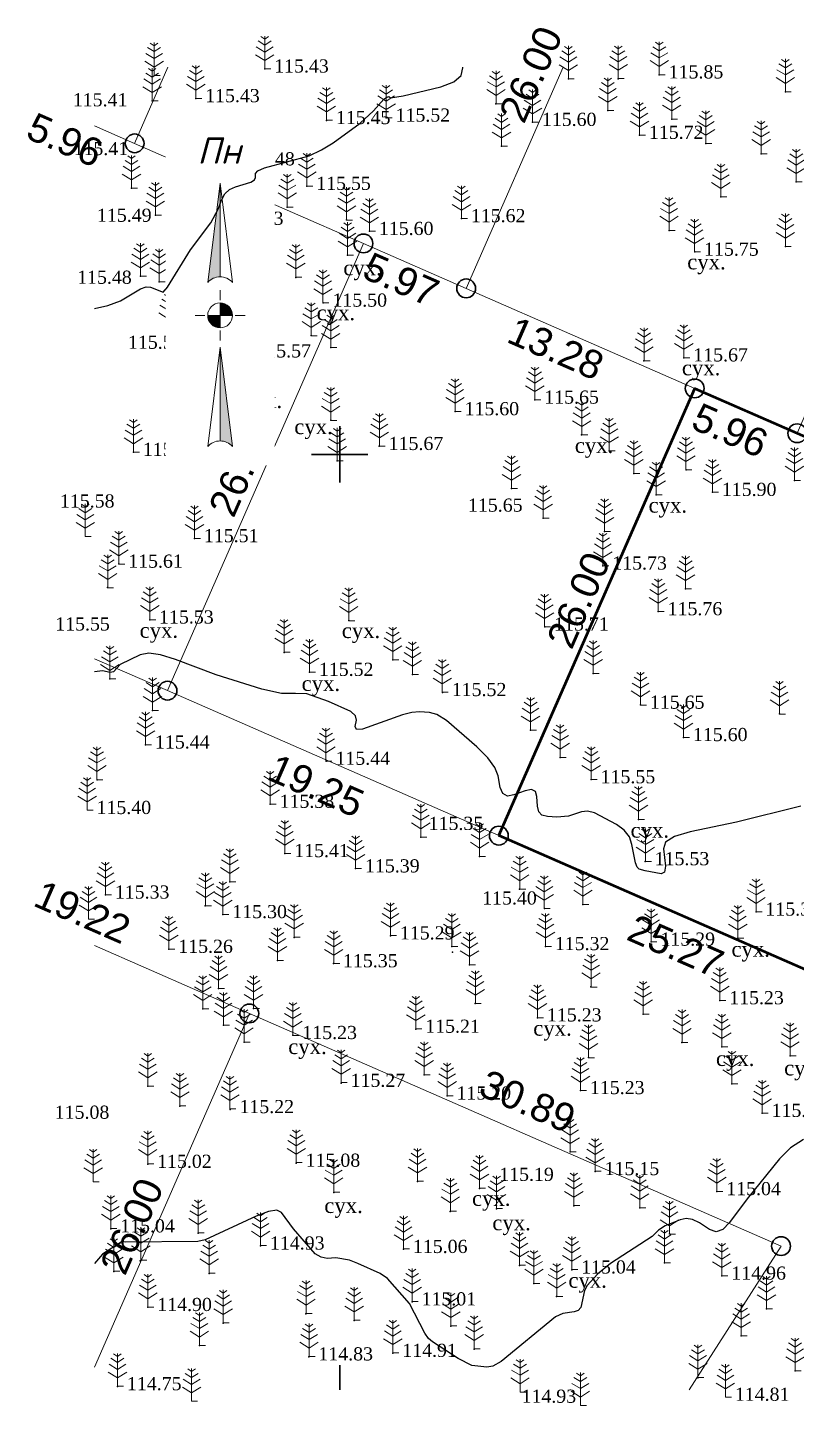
# Model space of a CAD drawing. Header units: millimetres. Extents: x 5405533.4 to 5405624.5, y 5524941.8 to 5525022.7.
# Drawn here: x 5405533.4 to 5405574.3, y 5524949.3 to 5525022.7 of the extents above; entities that cross this region are included whole.
import ezdxf
from ezdxf.enums import TextEntityAlignment as Align

# ---------------------------------------------------------------- set-up
doc = ezdxf.new("R2010")
doc.units = ezdxf.units.MM
doc.set_wipeout_variables(frame=1)
for name, color, linetype, lineweight in [('#Лист (текст_ПН)', 250, 'Continuous', 0), ('#Штамп', 250, 'Continuous', 0), ('11900000', 1, 'Continuous', 30), ('ТОЧКИ', 7, 'Continuous', 30)]:
    doc.layers.add(name, color=color, linetype=linetype, lineweight=lineweight)
for name, color, linetype in [('горизонтали', 42, 'Continuous'), ('Ділянки_Межі', 10, 'Continuous'), ('надписи', 7, 'Continuous'), ('отметки', 7, 'Continuous'), ('промеры', 185, 'Continuous'), ('Растительность', 7, 'Continuous')]:
    doc.layers.add(name, color=color, linetype=linetype)
doc.styles.get("Standard").update_dxf_attribs({"font": 'arial.ttf'})
doc.styles.add('times', font='times.ttf')
doc.styles.add('Мой_Топо', font='isocpeui.ttf')

# ---------------------------------------------------------------- blocks, each defined once
blk = doc.blocks.new('A$C51FE15A3')
at = {"layer": 'Растительность', "color": 94, "lineweight": 0}
for points in [[(-0.343, 1.489), (0, 1.267), (0.343, 1.489)], [(-0.201, 1.726), (0, 1.584), (0.201, 1.726)], [(0, 1.75), (0, 0), (0.319, 0)], [(-0.493, 0.753), (0, 0.444), (0.493, 0.753)], [(-0.447, 1.172), (0, 0.895), (0.447, 1.172)]]:
    blk.add_lwpolyline(points, dxfattribs=at)
blk = doc.blocks.new('*U6')
at = {"color": 0}
for points in [[(-0.113, 0), (-0.109, -0.029), (-0.097, -0.056)], [(-0.113, 0), (-0.097, -0.056), (0, 0)], [(-0.097, -0.056), (0, -0.113), (0, 0)], [(-0.097, -0.056), (-0.08, -0.08), (-0.056, -0.097)], [(-0.097, -0.056), (-0.056, -0.097), (0, -0.113)], [(-0.056, -0.097), (-0.029, -0.109), (0, -0.113)]]:
    blk.add_solid(points, dxfattribs=at)
blk = doc.blocks.new('*U7')
at = {"color": 0}
for points in [[(0, 0), (0.097, 0.056), (0, 0.113)], [(0.097, 0.056), (0.029, 0.109), (0, 0.113)], [(0, 0), (0.113, 0), (0.097, 0.056)], [(0.097, 0.056), (0.056, 0.097), (0.029, 0.109)], [(0.097, 0.056), (0.08, 0.08), (0.056, 0.097)], [(0.113, 0), (0.109, 0.029), (0.097, 0.056)]]:
    blk.add_solid(points, dxfattribs=at)
blk = doc.blocks.new('*U8')
at = {"color": 0}
for points in [[(0, -1.136), (0.021, -1.138), (0, -0.288)], [(0.021, -1.138), (0.042, -1.142), (0, -0.288)], [(0.042, -1.142), (0.062, -1.15), (0, -0.288)], [(0.062, -1.15), (0.081, -1.16), (0, -0.288)], [(0.081, -1.16), (0.098, -1.173), (0, -0.288)], [(0.098, -1.173), (0.113, -1.188), (0, -0.288)]]:
    blk.add_solid(points, dxfattribs=at)
blk = doc.blocks.new('*U9')
at = {"color": 0}
for points in [[(-0.113, 0.297), (-0.098, 0.312), (0, 1.197)], [(-0.098, 0.312), (-0.081, 0.325), (0, 1.197)], [(-0.081, 0.325), (-0.062, 0.335), (0, 1.197)], [(-0.062, 0.335), (-0.042, 0.343), (0, 1.197)], [(-0.042, 0.343), (-0.021, 0.347), (0, 1.197)], [(-0.021, 0.347), (0, 0.349), (0, 1.197)]]:
    blk.add_solid(points, dxfattribs=at)
blk = doc.blocks.new('#Північ')
at = {"color": 7}
blk.add_wipeout([(-2.901, 10.635), (2.901, 10.635), (2.901, -7.981), (-2.901, -7.981)], dxfattribs=at).dxf.layer = '#Лист (текст_ПН)'
at = {"layer": '#Лист (текст_ПН)'}
for p, q in [((-0.663, 1.748), (0, 7.043)), ((0, 7.043), (0, 2.052)), ((0, 7.043), (0.663, 1.748)), ((0, 1.337), (0, 0.807)), ((-1.337, 0), (-0.807, 0)), ((-0.662, 0), (0.662, 0)), ((0, 0.662), (0, -0.662)), ((1.337, 0), (0.807, 0)), ((0, -1.337), (0, -0.807)), ((-0.663, -6.99), (0, -1.695)), ((0, -1.695), (0.663, -6.99)), ((0, -1.695), (0, -6.686))]:
    blk.add_line(p, q, dxfattribs=at)
at = {"layer": '#Лист (текст_ПН)', "flags": 128}
for points in [[(0, 7.043), (-0.663, 1.748, -0.218585), (0, 2.052)], [(0, 0), (-0.662, 0, 0.414214), (0, -0.662)]]:
    blk.add_lwpolyline(points, format="xyb", close=True, dxfattribs=at)
at = {"layer": '#Лист (текст_ПН)'}
blk.add_circle((0, 0), 0.662, dxfattribs=at)
for centre in [(0, 1.178), (0, -7.56)]:
    blk.add_arc(centre, 0.874, 40.67981, 139.32019, dxfattribs=at)
at = {"layer": '#Лист (текст_ПН)', "xscale": 5.883850111352785, "yscale": 5.883850111352785, "zscale": 5.883850111352785}
for name in ['*U9', '*U6', '*U7', '*U8']:
    blk.add_blockref(name, (0, 0), dxfattribs=at)
at = {"layer": '#Лист (текст_ПН)', "style": 'Мой_Топо'}
blk.add_text('Пн', height=1.4, dxfattribs=at).set_placement((-1.217, 8.077))

msp = doc.modelspace()

# ---------------------------------------------------------------- linework, layer by layer
at = {"layer": '11900000', "color": 7}
for points in [[(5405550, 5524998.5, 0), (5405550, 5525001.5, 0)], [(5405550, 5524998.5, 0), (5405550, 5525001.5, 0)], [(5405548.5, 5525000, 0), (5405551.5, 5525000, 0)], [(5405548.5, 5525000, 0), (5405551.5, 5525000, 0)], [(5405550, 5524950.184, 0), (5405550, 5524951.5, 0)], [(5405550, 5524950.184, 0), (5405550, 5524951.5, 0)]]:
    msp.add_polyline3d(points, dxfattribs=at)
at = {"layer": 'горизонтали', "color": 32}
for points in [[(5405574.537, 5524981.262, 115.5), (5405571.117, 5524980.412, 115.5), (5405568.657, 5524979.892, 115.5), (5405567.817, 5524979.652, 115.5), (5405567.347, 5524979.352, 115.5), (5405567.227, 5524978.992, 115.5), (5405567.347, 5524978.062, 115.5), (5405567.297, 5524977.742, 115.5), (5405567.107, 5524977.662, 115.5), (5405566.257, 5524977.822, 115.5), (5405565.947, 5524977.912, 115.5), (5405565.837, 5524978.012, 115.5), (5405565.737, 5524978.242, 115.5), (5405565.557, 5524979.232, 115.5), (5405565.417, 5524979.632, 115.5), (5405565.137, 5524979.982, 115.5), (5405564.727, 5524980.282, 115.5), (5405563.557, 5524980.912, 115.5), (5405563.187, 5524981.002, 115.5), (5405562.877, 5524980.962, 115.5), (5405562.187, 5524980.732, 115.5), (5405561.557, 5524980.682, 115.5), (5405561.057, 5524980.712, 115.5), (5405560.767, 5524980.782, 115.5), (5405560.597, 5524980.962, 115.5), (5405560.527, 5524981.262, 115.5), (5405560.497, 5524981.782, 115.5), (5405560.417, 5524982.052, 115.5), (5405560.207, 5524982.152, 115.5), (5405559.877, 5524982.082, 115.5), (5405559.267, 5524981.862, 115.5), (5405558.927, 5524981.802, 115.5), (5405558.687, 5524981.932, 115.5), (5405558.547, 5524982.262, 115.5), (5405558.437, 5524982.882, 115.5), (5405558.257, 5524983.332, 115.5), (5405557.887, 5524983.842, 115.5), (5405557.307, 5524984.422, 115.5), (5405555.687, 5524985.832, 115.5), (5405555.177, 5524986.142, 115.5), (5405554.777, 5524986.252, 115.5), (5405554.247, 5524986.282, 115.5), (5405553.847, 5524986.252, 115.5), (5405553.347, 5524986.132, 115.5), (5405551.207, 5524985.362, 115.5), (5405550.897, 5524985.352, 115.5), (5405550.817, 5524985.502, 115.5), (5405550.887, 5524985.852, 115.5), (5405550.837, 5524986.082, 115.5), (5405550.597, 5524986.302, 115.5), (5405549.397, 5524986.832, 115.5), (5405548.247, 5524987.242, 115.5), (5405547.647, 5524987.272, 115.5), (5405546.907, 5524987.262, 115.5), (5405545.857, 5524987.502, 115.5), (5405543.427, 5524988.262, 115.5), (5405541.257, 5524989.082, 115.5), (5405540.467, 5524989.332, 115.5), (5405539.837, 5524989.412, 115.5), (5405539.387, 5524989.332, 115.5), (5405538.307, 5524988.802, 115.5), (5405537.967, 5524988.422, 115.5), (5405537.777, 5524988.382, 115.5), (5405537.377, 5524988.472, 115.5), (5405536.946, 5524988.411, 115.5)], [(5405574.687, 5524963.512, 115), (5405573.987, 5524963.062, 115), (5405573.407, 5524962.482, 115), (5405571.687, 5524960.352, 115), (5405570.757, 5524959.092, 115), (5405570.397, 5524958.722, 115), (5405570.037, 5524958.592, 115), (5405569.677, 5524958.712, 115), (5405569.147, 5524959.072, 115), (5405568.787, 5524959.252, 115), (5405568.447, 5524959.312, 115), (5405568.117, 5524959.242, 115), (5405567.327, 5524958.922, 115), (5405566.977, 5524958.682, 115), (5405566.637, 5524958.352, 115), (5405564.417, 5524956.902, 115), (5405563.727, 5524956.342, 115), (5405563.167, 5524955.732, 115), (5405563.037, 5524955.472, 115), (5405562.837, 5524954.572, 115), (5405562.697, 5524954.412, 115), (5405562.487, 5524954.342, 115), (5405561.877, 5524954.252, 115), (5405561.487, 5524954.062, 115), (5405558.587, 5524951.692, 115), (5405558.147, 5524951.442, 115), (5405557.827, 5524951.382, 115), (5405557.027, 5524951.482, 115), (5405556.307, 5524951.852, 115), (5405554.937, 5524952.732, 115), (5405554.727, 5524952.922, 115), (5405554.527, 5524953.192, 115), (5405553.717, 5524954.782, 115), (5405552.537, 5524956.102, 115), (5405552.157, 5524956.372, 115), (5405550.967, 5524956.912, 115), (5405550.517, 5524957.092, 115), (5405549.787, 5524957.212, 115), (5405549.327, 5524957.182, 115), (5405549.017, 5524957.242, 115), (5405548.697, 5524957.432, 115), (5405547.537, 5524958.752, 115), (5405546.907, 5524959.632, 115), (5405546.657, 5524959.752, 115), (5405546.207, 5524959.682, 115), (5405545.557, 5524959.422, 115), (5405542.837, 5524958.172, 115), (5405542.457, 5524958.082, 115), (5405538.607, 5524958.042, 115), (5405538.417, 5524958.082, 115), (5405537.377, 5524957.402, 115), (5405536.946, 5524956.907, 115)]]:
    msp.add_polyline3d(points, dxfattribs=at)
at = {"layer": 'Ділянки_Межі', "lineweight": 0}
for points in [[(5405540.861, 5525020.616), (5405539.087, 5525016.564), (5405536.946, 5525017.501)], [(5405561.896, 5525020.616), (5405556.73, 5525008.84), (5405551.263, 5525011.233), (5405539.087, 5525016.564)], [(5405582.888, 5525020.616), (5405574.353, 5525001.124), (5405568.897, 5525003.513), (5405556.73, 5525008.84)], [(5405556.73, 5525008.84), (5405561.896, 5525020.616)], [(5405536.946, 5525017.501), (5405539.087, 5525016.564), (5405551.263, 5525011.233), (5405540.836, 5524987.416), (5405536.946, 5524989.119)], [(5405536.946, 5524973.836), (5405545.191, 5524970.226), (5405536.946, 5524951.391)], [(5405536.946, 5524951.391), (5405545.191, 5524970.226), (5405573.492, 5524957.836), (5405568.602, 5524950.184)]]:
    msp.add_lwpolyline(points, dxfattribs=at)
msp.add_lwpolyline([(5405540.836, 5524987.416), (5405551.263, 5525011.233), (5405556.73, 5525008.84), (5405568.897, 5525003.513), (5405558.469, 5524979.696)], close=True, dxfattribs=at)
at = {"layer": 'Ділянки_Межі', "lineweight": 50}
msp.add_lwpolyline([(5405558.469, 5524979.696), (5405568.897, 5525003.513), (5405574.353, 5525001.124), (5405597.668, 5524990.917), (5405581.619, 5524969.561)], close=True, dxfattribs=at)
at = {"layer": 'отметки', "color": 7}
for p in [(5405540.123, 5525020.18, 115.393), (5405546.011, 5525020.535, 115.434), (5405567.012, 5525020.219, 115.855), (5405562.177, 5525019.999, 115.757), (5405564.829, 5525020.008, 115.682), (5405540.019, 5525018.821, 115.396), (5405542.337, 5525018.956, 115.434), (5405558.317, 5525018.673, 115.544), (5405573.726, 5525019.31, 115.904), (5405552.473, 5525017.921, 115.525), (5405564.273, 5525018.314, 115.672), (5405549.295, 5525017.788, 115.446), (5405560.26, 5525017.691, 115.598), (5405567.674, 5525017.856, 115.763), (5405558.607, 5525016.409, 115.552), (5405565.958, 5525017.003, 115.719), (5405569.486, 5525016.556, 115.768), (5405572.43, 5525016.014, 115.831), (5405544.202, 5525015.589, 115.476), (5405548.248, 5525014.287, 115.549), (5405574.305, 5525014.51, 115.843), (5405538.919, 5525014.17, 115.429), (5405570.288, 5525013.722, 115.782), (5405540.19, 5525012.736, 115.495), (5405542.175, 5525012.988, 115.383), (5405547.213, 5525013.172, 115.53), (5405543.599, 5525012.424, 115.527), (5405550.364, 5525012.482, 115.53), (5405556.48, 5525012.565, 115.621), (5405551.584, 5525011.883, 115.597), (5405567.536, 5525011.927, 115.684), (5405550.417, 5525010.609, 115.591), (5405568.895, 5525010.78, 115.747), (5405573.723, 5525011.074, 115.821), (5405539.39, 5525009.486, 115.479), (5405540.389, 5525009.188, 115.477), (5405547.669, 5525009.426, 115.497), (5405549.114, 5525008.066, 115.5), (5405540.88, 5525006.793, 115.596), (5405541.643, 5525006.372, 115.589), (5405548.488, 5525006.323, 115.529), (5405549.525, 5525005.693, 115.574), (5405543.253, 5525004.931, 115.562), (5405545.064, 5525005.361, 115.571), (5405566.197, 5525004.978, 115.678), (5405568.32, 5525005.149, 115.665), (5405545.208, 5525003.489, 115.604), (5405560.389, 5525002.901, 115.651), (5405549.524, 5525001.813, 115.656), (5405556.143, 5525002.283, 115.597), (5405562.879, 5525001.046, 115.708), (5405552.109, 5525000.433, 115.67), (5405539.02, 5525000.118, 115.65), (5405549.867, 5524999.664, 115.688), (5405564.348, 5525000.185, 115.724), (5405565.664, 5524998.985, 115.817), (5405568.433, 5524999.17, 115.747), (5405559.141, 5524998.181, 115.65), (5405574.211, 5524998.616, 115.766), (5405566.837, 5524997.845, 115.808), (5405569.839, 5524997.986, 115.898), (5405560.831, 5524996.597, 115.694), (5405564.101, 5524995.896, 115.733), (5405542.271, 5524995.523, 115.508), (5405538.242, 5524994.165, 115.615), (5405564.006, 5524994.065, 115.729), (5405537.647, 5524992.905, 115.636), (5405568.406, 5524992.842, 115.702), (5405566.957, 5524991.632, 115.758), (5405539.886, 5524991.191, 115.529), (5405550.486, 5524991.145, 115.639), (5405560.911, 5524990.816, 115.714), (5405547.039, 5524989.457, 115.547), (5405552.821, 5524989.051, 115.571), (5405537.772, 5524988.045, 115.49), (5405548.391, 5524988.402, 115.523), (5405553.87, 5524988.275, 115.632), (5405563.488, 5524988.329, 115.646), (5405555.465, 5524987.327, 115.524), (5405540.039, 5524986.362, 115.442), (5405566.01, 5524986.655, 115.646), (5405573.406, 5524986.174, 115.622), (5405560.156, 5524985.315, 115.568), (5405568.301, 5524984.93, 115.601), (5405539.67, 5524984.534, 115.436), (5405549.274, 5524983.668, 115.437), (5405561.732, 5524983.863, 115.523), (5405537.085, 5524982.674, 115.434), (5405563.388, 5524982.684, 115.552), (5405546.301, 5524981.377, 115.378), (5405565.9, 5524980.557, 115.53), (5405554.315, 5524979.615, 115.351), (5405547.079, 5524978.75, 115.411), (5405557.448, 5524978.592, 115.444), (5405566.266, 5524978.32, 115.53), (5405550.849, 5524977.938, 115.391), (5405544.149, 5524977.236, 115.32), (5405559.577, 5524976.849, 115.402), (5405537.53, 5524976.543, 115.328), (5405542.848, 5524975.963, 115.25), (5405543.785, 5524975.501, 115.3), (5405560.893, 5524975.81, 115.356), (5405562.947, 5524976.026, 115.333), (5405572.159, 5524975.637, 115.376), (5405547.58, 5524974.279, 115.285), (5405552.703, 5524974.366, 115.294), (5405566.572, 5524974.035, 115.287), (5405571.195, 5524974.23, 115.353), (5405540.908, 5524973.653, 115.256), (5405555.969, 5524973.797, 115.376), (5405556.011, 5524973.492, 115.35), (5405560.949, 5524973.798, 115.32), (5405546.69, 5524973.045, 115.218), (5405549.677, 5524972.884, 115.349), (5405556.915, 5524972.81, 115.324), (5405563.376, 5524971.635, 115.185), (5405543.546, 5524971.55, 115.296), (5405570.231, 5524970.916, 115.233), (5405542.71, 5524970.479, 115.275), (5405545.41, 5524970.49, 115.276), (5405557.215, 5524970.752, 115.282), (5405566.154, 5524970.193, 115.17), (5405543.814, 5524969.596, 115.207), (5405560.533, 5524970, 115.23), (5405544.914, 5524968.702, 115.199), (5405547.513, 5524969.063, 115.228), (5405554.052, 5524969.397, 115.208), (5405568.218, 5524968.685, 115.2), (5405570.345, 5524968.445, 115.191), (5405573.973, 5524967.967, 115.182), (5405563.245, 5524967.872, 115.222), (5405550.079, 5524966.517, 115.275), (5405554.495, 5524966.96, 115.198), (5405539.793, 5524966.348, 115.118), (5405555.715, 5524965.84, 115.202), (5405562.819, 5524966.129, 115.228), (5405570.881, 5524966.476, 115.107), (5405541.499, 5524965.283, 115.109), (5405544.164, 5524965.116, 115.217), (5405572.488, 5524964.917, 115.067), (5405562.269, 5524962.855, 115.123), (5405539.781, 5524962.203, 115.016), (5405547.686, 5524962.261, 115.08), (5405563.602, 5524961.815, 115.148), (5405549.684, 5524960.693, 115.11), (5405554.134, 5524961.27, 115.277), (5405557.44, 5524960.901, 115.193), (5405570.076, 5524960.747, 115.044), (5405562.461, 5524959.987, 115.021), (5405555.888, 5524959.677, 115.187), (5405558.343, 5524959.815, 115.179), (5405565.972, 5524959.87, 115.086), (5405537.817, 5524958.764, 115.039), (5405542.472, 5524958.529, 115.024), (5405567.55, 5524958.486, 114.969), (5405545.787, 5524957.852, 114.927), (5405539.387, 5524957.052, 114.939), (5405539.418, 5524957.077, 114.95), (5405553.397, 5524957.669, 115.061), (5405537.978, 5524956.488, 114.952), (5405543.049, 5524956.385, 114.911), (5405559.564, 5524956.804, 115.172), (5405562.351, 5524956.575, 115.041), (5405567.288, 5524956.944, 114.923), (5405570.345, 5524956.249, 114.961), (5405560.332, 5524955.836, 115.045), (5405553.855, 5524954.876, 115.006), (5405561.547, 5524955.146, 115.027), (5405539.792, 5524954.578, 114.902), (5405548.206, 5524954.232, 114.909), (5405572.726, 5524954.491, 114.684), (5405543.802, 5524953.734, 114.786), (5405550.77, 5524953.879, 114.893), (5405555.913, 5524953.569, 115.066), (5405571.372, 5524953.05, 114.731), (5405542.532, 5524952.535, 114.846), (5405548.366, 5524951.947, 114.835), (5405552.831, 5524952.136, 114.909), (5405557.158, 5524952.353, 115.051), (5405574.24, 5524951.194, 114.753), (5405538.175, 5524950.362, 114.749), (5405569.065, 5524950.819, 114.874)]:
    msp.add_point(p, dxfattribs=at)
at = {"layer": 'ТОЧКИ'}
for centre in [(5405539.087, 5525016.564, 107.24), (5405551.263, 5525011.233, 107.24), (5405556.73, 5525008.84, 107.24), (5405568.897, 5525003.513, 107.24), (5405574.353, 5525001.124, 107.24), (5405540.836, 5524987.416), (5405558.469, 5524979.696), (5405545.191, 5524970.226), (5405573.492, 5524957.836)]:
    msp.add_circle(centre, 0.5, dxfattribs=at)

# ---------------------------------------------------------------- block references
at = {"layer": 'Растительность', "color": 7}
for p in [(5405546.01, 5525020.53, 115.43), (5405540.12, 5525020.18, 115.39), (5405562.17, 5525020, 115.76), (5405564.83, 5525020.01, 115.68), (5405567.01, 5525020.22, 115.85), (5405573.72, 5525019.31, 115.9), (5405540.02, 5525018.82, 115.4), (5405542.34, 5525018.96, 115.43), (5405558.32, 5525018.67, 115.54), (5405564.27, 5525018.31, 115.67), (5405549.29, 5525017.79, 115.45), (5405552.47, 5525017.92, 115.52), (5405560.26, 5525017.69, 115.6), (5405567.67, 5525017.85, 115.76), (5405565.96, 5525017, 115.72), (5405558.61, 5525016.41, 115.55), (5405569.48, 5525016.55, 115.77), (5405544.2, 5525015.59, 115.48), (5405572.43, 5525016.01, 115.83), (5405538.92, 5525014.17, 115.43), (5405548.25, 5525014.29, 115.55), (5405574.3, 5525014.51, 115.84), (5405570.29, 5525013.72, 115.78), (5405540.19, 5525012.74, 115.49), (5405542.17, 5525012.99, 115.38), (5405547.21, 5525013.17, 115.53), (5405550.36, 5525012.48, 115.53), (5405556.48, 5525012.56, 115.62), (5405543.6, 5525012.42, 115.53), (5405551.58, 5525011.88, 115.6), (5405567.53, 5525011.93, 115.68), (5405573.72, 5525011.07, 115.82), (5405550.42, 5525010.61, 115.59), (5405568.89, 5525010.78, 115.75), (5405539.39, 5525009.49, 115.48), (5405540.39, 5525009.19, 115.48), (5405547.67, 5525009.43, 115.5), (5405549.11, 5525008.07, 115.5), (5405540.87, 5525006.78, 115.6), (5405541.63, 5525006.36, 115.59), (5405548.49, 5525006.32, 115.53), (5405545.06, 5525005.36, 115.57), (5405549.52, 5525005.69, 115.57), (5405568.32, 5525005.15, 115.67), (5405543.25, 5525004.93, 115.56), (5405566.2, 5525004.98, 115.68), (5405545.21, 5525003.49, 115.6), (5405560.39, 5525002.9, 115.65), (5405556.14, 5525002.28, 115.6), (5405549.52, 5525001.81, 115.66), (5405562.88, 5525001.04, 115.71), (5405539.02, 5525000.12, 115.65), (5405552.11, 5525000.43, 115.67), (5405564.35, 5525000.18, 115.72), (5405549.87, 5524999.66, 115.69), (5405565.66, 5524998.98, 115.82), (5405568.43, 5524999.17, 115.75), (5405574.21, 5524998.61, 115.77), (5405559.14, 5524998.18, 115.65), (5405566.84, 5524997.84, 115.81), (5405569.84, 5524997.98, 115.9), (5405560.83, 5524996.6, 115.69), (5405536.46, 5524995.62, 115.6), (5405564.1, 5524995.89, 115.73), (5405542.27, 5524995.52, 115.51), (5405538.24, 5524994.16, 115.61), (5405564.01, 5524994.06, 115.73), (5405537.65, 5524992.9, 115.64), (5405568.41, 5524992.84, 115.7), (5405539.89, 5524991.19, 115.53), (5405566.96, 5524991.63, 115.76), (5405550.48, 5524991.14, 115.64), (5405560.91, 5524990.81, 115.71), (5405547.04, 5524989.46, 115.55), (5405552.82, 5524989.05, 115.57), (5405548.39, 5524988.4, 115.52), (5405553.87, 5524988.27, 115.63), (5405563.49, 5524988.33, 115.65), (5405537.77, 5524988.05, 115.49), (5405555.46, 5524987.33, 115.52), (5405540.04, 5524986.36, 115.44), (5405566.01, 5524986.65, 115.65), (5405573.41, 5524986.17, 115.62), (5405560.16, 5524985.31, 115.57), (5405568.3, 5524984.93, 115.6), (5405539.67, 5524984.53, 115.44), (5405561.73, 5524983.86, 115.52), (5405549.27, 5524983.67, 115.44), (5405537.08, 5524982.67, 115.43), (5405563.39, 5524982.68, 115.55), (5405536.56, 5524981.05, 115.4), (5405546.3, 5524981.38, 115.38), (5405565.9, 5524980.56, 115.53), (5405554.32, 5524979.62, 115.35), (5405547.08, 5524978.75, 115.41), (5405557.45, 5524978.59, 115.44), (5405566.27, 5524978.32, 115.53), (5405544.15, 5524977.24, 115.32), (5405550.85, 5524977.94, 115.39), (5405537.53, 5524976.54, 115.33), (5405559.58, 5524976.85, 115.4), (5405542.85, 5524975.96, 115.25), (5405560.89, 5524975.81, 115.36), (5405562.95, 5524976.03, 115.33), (5405536.63, 5524975.24, 115.27), (5405543.78, 5524975.5, 115.3), (5405572.16, 5524975.64, 115.38), (5405547.58, 5524974.28, 115.29), (5405552.7, 5524974.37, 115.29), (5405540.91, 5524973.65, 115.26), (5405555.97, 5524973.8, 115.38), (5405560.95, 5524973.8, 115.32), (5405566.57, 5524974.04, 115.29), (5405571.19, 5524974.23, 115.35), (5405546.69, 5524973.04, 115.22), (5405549.68, 5524972.88, 115.35), (5405556.91, 5524972.81, 115.32), (5405543.55, 5524971.55, 115.3), (5405563.38, 5524971.63, 115.19), (5405557.22, 5524970.75, 115.28), (5405570.23, 5524970.92, 115.23), (5405542.71, 5524970.48, 115.28), (5405545.41, 5524970.49, 115.28), (5405560.53, 5524970, 115.23), (5405566.15, 5524970.19, 115.17), (5405543.81, 5524969.6, 115.21), (5405554.05, 5524969.4, 115.21), (5405544.91, 5524968.7, 115.2), (5405547.51, 5524969.06, 115.23), (5405568.22, 5524968.68, 115.2), (5405570.34, 5524968.44, 115.19), (5405563.24, 5524967.87, 115.22), (5405573.97, 5524967.97, 115.18), (5405554.5, 5524966.96, 115.2), (5405539.79, 5524966.36, 115.12), (5405550.08, 5524966.54, 115.28), (5405570.88, 5524966.47, 115.11), (5405555.72, 5524965.84, 115.2), (5405562.82, 5524966.13, 115.23), (5405541.5, 5524965.3, 115.11), (5405544.16, 5524965.14, 115.22), (5405572.49, 5524964.92, 115.07), (5405562.27, 5524962.85, 115.12), (5405539.78, 5524962.22, 115.02), (5405547.69, 5524962.28, 115.08), (5405563.6, 5524961.82, 115.15), (5405536.88, 5524961.25, 115.15), (5405554.14, 5524961.29, 115.28), (5405549.68, 5524960.71, 115.11), (5405557.44, 5524960.92, 115.19), (5405570.07, 5524960.75, 115.04), (5405555.89, 5524959.7, 115.19), (5405558.35, 5524959.83, 115.18), (5405562.46, 5524959.99, 115.02), (5405565.97, 5524959.87, 115.09), (5405537.82, 5524958.78, 115.04), (5405542.47, 5524958.55, 115.02), (5405567.55, 5524958.48, 114.97), (5405545.79, 5524957.87, 114.93), (5405553.4, 5524957.69, 115.06), (5405539.42, 5524957.09, 114.95), (5405559.57, 5524956.82, 115.17), (5405567.29, 5524956.94, 114.92), (5405537.98, 5524956.5, 114.95), (5405543.05, 5524956.4, 114.91), (5405562.36, 5524956.59, 115.04), (5405570.34, 5524956.25, 114.96), (5405560.34, 5524955.85, 115.05), (5405539.79, 5524954.59, 114.9), (5405553.86, 5524954.89, 115.01), (5405561.55, 5524955.16, 115.03), (5405572.72, 5524954.49, 114.68), (5405543.8, 5524953.75, 114.79), (5405548.21, 5524954.25, 114.91), (5405550.77, 5524953.89, 114.89), (5405555.92, 5524953.59, 115.07), (5405571.37, 5524953.05, 114.73), (5405542.53, 5524952.55, 114.85), (5405557.16, 5524952.37, 115.05), (5405548.37, 5524951.96, 114.84), (5405552.83, 5524952.15, 114.91), (5405569.07, 5524950.83, 114.87), (5405574.24, 5524951.19, 114.75), (5405538.17, 5524950.37, 114.75), (5405542.12, 5524949.57, 114.74), (5405559.6, 5524950.06, 114.93), (5405562.81, 5524949.35, 114.85), (5405570.53, 5524949.79, 114.81)]:
    msp.add_blockref('A$C51FE15A3', p, dxfattribs=at)

# ---------------------------------------------------------------- texts
at = {"layer": 'надписи', "color": 7, "style": 'times'}
for p in [(5405550.193, 5525010.335, 111.861), (5405568.499, 5525010.652, 111.861), (5405548.773, 5525007.945, 111.861), (5405568.214, 5525005.011, 111.861), (5405544.891, 5525003.272, 111.861), (5405547.585, 5525001.877, 111.861), (5405562.514, 5525000.877, 111.861), (5405566.441, 5524997.697, 111.861), (5405539.352, 5524991.03, 111.861), (5405550.111, 5524991.017, 111.861), (5405547.974, 5524988.202, 111.861), (5405565.483, 5524980.388, 111.861), (5405570.853, 5524974.05, 111.861), (5405560.303, 5524969.841, 111.861), (5405547.262, 5524968.863, 111.861), (5405570.027, 5524968.229, 111.861), (5405573.656, 5524967.725, 111.861), (5405549.182, 5524960.4, 111.861), (5405557.044, 5524960.78, 111.861), (5405558.126, 5524959.48, 111.861), (5405562.173, 5524956.416, 111.861)]:
    msp.add_text('сух.', height=0.8, dxfattribs=at).set_placement(p, align=Align.TOP_LEFT)
at = {"layer": 'отметки', "color": 7, "style": 'times'}
for s, p in [('115.43', (5405546.511, 5525021.035, 115.434)), ('115.85', (5405567.512, 5525020.719, 115.855)), ('115.43', (5405542.837, 5525019.456, 115.434)), ('115.41', (5405535.793, 5525019.236, 115.407)), ('115.45', (5405549.795, 5525018.288, 115.446)), ('115.52', (5405552.973, 5525018.421, 115.525)), ('115.60', (5405560.76, 5525018.191, 115.598)), ('115.72', (5405566.458, 5525017.503, 115.719)), ('115.41', (5405535.833, 5525016.637, 115.413)), ('115.48', (5405544.702, 5525016.089, 115.476)), ('115.55', (5405548.748, 5525014.787, 115.549)), ('115.49', (5405537.082, 5525013.087, 115.495)), ('115.53', (5405544.099, 5525012.924, 115.527)), ('115.62', (5405556.98, 5525013.065, 115.621)), ('115.60', (5405552.084, 5525012.383, 115.597)), ('115.75', (5405569.395, 5525011.28, 115.747)), ('115.48', (5405536.024, 5525009.784, 115.479)), ('115.50', (5405549.614, 5525008.566, 115.5)), ('115.59', (5405538.73, 5525006.323, 115.589)), ('115.57', (5405545.564, 5525005.861, 115.571)), ('115.67', (5405568.82, 5525005.649, 115.665)), ('115.65', (5405560.889, 5525003.401, 115.651)), ('115.60', (5405556.643, 5525002.783, 115.597)), ('115.65', (5405539.52, 5525000.618, 115.65)), ('115.67', (5405552.609, 5525000.933, 115.67)), ('115.90', (5405570.339, 5524998.486, 115.898)), ('115.58', (5405535.109, 5524997.868, 115.58)), ('115.65', (5405556.828, 5524997.649, 115.65)), ('115.51', (5405542.771, 5524996.023, 115.508)), ('115.61', (5405538.742, 5524994.665, 115.615)), ('115.73', (5405564.506, 5524994.565, 115.729)), ('115.53', (5405540.386, 5524991.691, 115.529)), ('115.76', (5405567.457, 5524992.132, 115.758)), ('115.55', (5405534.856, 5524991.319, 115.547)), ('115.71', (5405561.411, 5524991.316, 115.714)), ('115.52', (5405548.891, 5524988.902, 115.523)), ('115.52', (5405555.965, 5524987.827, 115.524)), ('115.65', (5405566.51, 5524987.155, 115.646)), ('115.44', (5405540.17, 5524985.034, 115.436)), ('115.60', (5405568.801, 5524985.43, 115.601)), ('115.44', (5405549.774, 5524984.168, 115.437)), ('115.55', (5405563.888, 5524983.184, 115.552)), ('115.40', (5405537.057, 5524981.546, 115.4)), ('115.38', (5405546.801, 5524981.877, 115.378)), ('115.35', (5405554.737, 5524980.699, 115.351)), ('115.41', (5405547.579, 5524979.25, 115.411)), ('115.39', (5405551.349, 5524978.438, 115.391)), ('115.53', (5405566.766, 5524978.82, 115.53)), ('115.33', (5405538.03, 5524977.043, 115.328)), ('115.40', (5405557.582, 5524976.726, 115.402)), ('115.38', (5405572.659, 5524976.137, 115.376)), ('115.30', (5405544.285, 5524976.001, 115.3)), ('115.29', (5405553.203, 5524974.866, 115.294)), ('115.26', (5405541.408, 5524974.153, 115.256)), ('115.32', (5405561.449, 5524974.298, 115.32)), ('115.29', (5405567.072, 5524974.535, 115.287)), ('115.35', (5405550.177, 5524973.384, 115.349)), ('115.23', (5405570.731, 5524971.416, 115.233)), ('115.23', (5405561.033, 5524970.5, 115.23)), ('115.23', (5405548.013, 5524969.563, 115.228)), ('115.21', (5405554.552, 5524969.897, 115.208)), ('115.27', (5405550.579, 5524967.017, 115.275)), ('115.23', (5405563.319, 5524966.629, 115.228)), ('115.20', (5405556.215, 5524966.34, 115.202)), ('115.08', (5405534.832, 5524965.317, 115.084)), ('115.22', (5405544.664, 5524965.616, 115.217)), ('115.07', (5405572.988, 5524965.417, 115.067)), ('115.02', (5405540.281, 5524962.703, 115.016)), ('115.08', (5405548.186, 5524962.761, 115.08)), ('115.15', (5405564.102, 5524962.315, 115.148)), ('115.19', (5405558.49, 5524962.009, 115.193)), ('115.04', (5405570.576, 5524961.247, 115.044)), ('115.04', (5405538.317, 5524959.264, 115.039)), ('114.93', (5405546.287, 5524958.352, 114.927)), ('115.06', (5405553.897, 5524958.169, 115.061)), ('115.04', (5405562.851, 5524957.075, 115.041)), ('114.96', (5405570.845, 5524956.749, 114.961)), ('114.90', (5405540.292, 5524955.078, 114.902)), ('115.01', (5405554.355, 5524955.376, 115.006)), ('114.91', (5405553.331, 5524952.636, 114.909)), ('114.83', (5405548.866, 5524952.447, 114.835)), ('114.75', (5405538.675, 5524950.862, 114.749)), ('114.93', (5405559.679, 5524950.193, 114.934)), ('114.81', (5405571.031, 5524950.297, 114.808))]:
    msp.add_text(s, height=0.7, dxfattribs=at).set_placement(p, align=Align.TOP_LEFT)
at = {"layer": 'промеры', "char_height": 1.5, "attachment_point": 1}
for s, insert, rotation in [('26.00', (5405558.431, 5525018.148), 66.37949), ('5.96', (5405533.817, 5525018.253), 336.35584), ('13.29', (5405541.89, 5525015.09, -107.24), 336.35584), ('5.97', (5405551.706, 5525010.817), 336.35584), ('13.28', (5405559.41, 5525007.384), 336.35584), ('5.96', (5405569.216, 5525002.79, 107.24), 336.35584), ('26.00', (5405542.974, 5524997.16, 107.24), 66.37949), ('26.00', (5405560.971, 5524990.143), 66.37949), ('19.25', (5405546.65, 5524984.096), 336.35584), ('19.22', (5405534.215, 5524977.365), 336.35584), ('25.27', (5405565.791, 5524975.558), 336.35584), ('30.89', (5405557.906, 5524967.289), 336.35584), ('26.00', (5405537.194, 5524956.802), 66.37949)]:
    msp.add_mtext(s, dxfattribs=dict(at, insert=insert, rotation=rotation))

# ---------------------------------------------------------------- next in the draw order: block references
at = {"layer": '#Штамп'}
msp.add_blockref('#Північ', (5405543.636, 5525007.403), dxfattribs=at)

# ---------------------------------------------------------------- next in the draw order: linework, layer by layer
at = {"layer": 'горизонтали', "color": 32}
msp.add_polyline3d([(5405536.946, 5525007.775, 115.5), (5405537.657, 5525007.922, 115.5), (5405538.337, 5525008.182, 115.5), (5405539.397, 5525008.822, 115.5), (5405539.707, 5525008.922, 115.5), (5405539.937, 5525008.912, 115.5), (5405540.597, 5525008.642, 115.5), (5405540.827, 5525008.912, 115.5), (5405542.057, 5525010.892, 115.5), (5405543.147, 5525012.322, 115.5), (5405543.527, 5525013.052, 115.5), (5405543.727, 5525013.582, 115.5), (5405543.887, 5525013.882, 115.5), (5405544.137, 5525014.112, 115.5), (5405544.447, 5525014.242, 115.5), (5405545.277, 5525014.492, 115.5), (5405545.457, 5525014.612, 115.5), (5405545.517, 5525014.742, 115.5), (5405545.517, 5525014.952, 115.5), (5405545.637, 5525015.102, 115.5), (5405545.997, 5525015.252, 115.5), (5405548.367, 5525015.902, 115.5), (5405549.027, 5525016.212, 115.5), (5405549.647, 5525016.592, 115.5), (5405551.097, 5525017.642, 115.5), (5405551.807, 5525018.292, 115.5), (5405552.357, 5525018.912, 115.5), (5405552.507, 5525019.032, 115.5), (5405552.607, 5525019.052, 115.5), (5405552.707, 5525018.992, 115.5), (5405553.377, 5525019.092, 115.5), (5405555.377, 5525019.582, 115.5), (5405556.077, 5525019.832, 115.5), (5405556.467, 5525020.172, 115.5), (5405556.557, 5525020.592, 115.5), (5405556.553, 5525020.616, 115.5)], dxfattribs=at)
at = {"layer": 'Ділянки_Межі', "lineweight": 0}
msp.add_lwpolyline([(5405539.087, 5525016.564), (5405540.861, 5525020.616)], dxfattribs=at)

doc.saveas('drawing.dxf')
